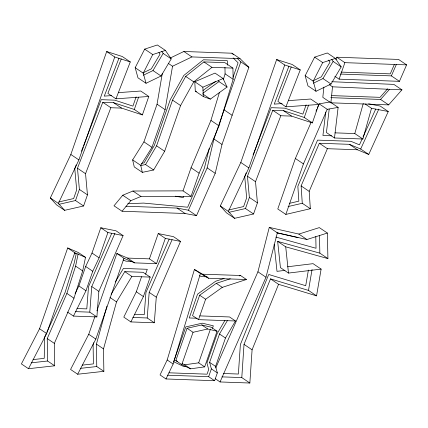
<?xml version="1.0" encoding="UTF-8"?>
<svg xmlns="http://www.w3.org/2000/svg" width="428" height="428" viewBox="0 0 428 428"><rect width="100%" height="100%" fill="white"/><g stroke="black" fill="none" stroke-linecap="round" stroke-linejoin="round"><path stroke-width="0.64" d="M270.496 278.869L278.558 284.31L252.087 349.81L249.85 383.023L241.788 377.582L244.024 344.363L270.496 278.869L308.492 290.414L316.554 295.855L321.123 269.105L313.055 263.664L287.605 266.767M75.098 293.619L78.886 285.952L85.664 266.473L91.999 253.039L100.799 227.755L116.004 230.804L123.098 235.593L98.852 291.35L96.883 316.934L89.789 312.146L91.758 286.562L114.939 233.255M96.867 310.931L116.865 253.494L127.581 258.084L149.42 258.865L158.226 233.581L173.431 236.631L180.525 241.419L156.279 297.176L154.31 322.765L147.211 317.972L149.185 292.388L172.099 239.691M323.862 87.141L322.824 97.37L330.887 102.811L388.645 104.887L401.94 89.848L393.878 84.407L331.786 81.705M330.887 102.811L332.508 86.825L329.282 84.648M325.729 112.018L322.931 135.494L331.62 135.804M329.212 109.108L326.42 132.546L334.487 137.987L362.869 139.004L371.509 108.295L365.057 103.94M334.487 137.987L338.131 107.391L330.068 101.95L319.165 103.87L317.314 108.118M191.081 196.308L183.018 190.867L132.915 191.022L122.745 195.232L113.998 205.804L122.06 211.245L130.813 200.673L140.978 196.463L191.081 196.308L199.127 173.201L219.002 125.843L233.148 79.292L232.923 68.1L211.946 67.346L193.772 81.86L180.573 105.539L164.646 151.271L153.62 169.996L142.321 172.361L134.258 166.92L132.648 159.911L143.936 141.866L157.049 104.218L162.33 73.295M142.321 172.361L140.716 165.358L151.999 147.312L165.112 109.659L172.527 66.238L191.926 56.924L240.033 58.652L248.871 67.298L222.004 144.45L215.22 173.319L196.5 215.653L185.094 213.508L122.06 211.245M308.39 270.073L305.72 285.711L268.714 274.471L240.365 344.599L238.385 374.035L223.475 373.5M308.492 290.414L312.055 269.538M54.688 365.801L28.494 368.706L21.4 363.912L39.558 328.752L67.694 247.962L78.41 252.552L85.504 257.34L82.695 270.903L73.969 298.198L54.34 343.374L54.688 365.801L47.594 361.007L47.246 338.585L66.875 293.41L75.596 266.114L78.142 253.841M125.939 206.232L177.031 208.067L188.432 210.212L207.157 167.878L213.941 139.009L240.809 61.851L237.091 58.213M209.276 148.222L204.375 168.252L187.657 207.216L143.589 203.086L127.753 203.712M215.755 367.941L257.929 271.801L269.276 227.38L298.856 234.073L306.919 239.514L327.377 233.051L327.912 258.587L285.717 246.828L277.654 241.387L280.426 267.639L288.488 273.08L321.123 269.105M215.22 378.689L220.056 381.953L265.991 277.242L277.339 232.821L269.276 227.38M93.636 342.737L93.106 344.658L93.406 363.891L82.224 365.127M141.561 276.702L136.307 291.778L123.794 317.132L130.888 321.926L143.407 296.567L150.185 277.093L131.867 276.435L116.518 301.9L103.512 348.906L103.865 371.327L96.765 366.539L96.418 344.112L106.925 306.122M362.869 139.004L354.807 133.563L363.265 103.49M199.806 315.891L229.526 316.961L235.491 320.984L225.46 338.024L215.578 366.395L217.338 372.906L214.621 380.711L166.011 378.967L160.04 374.939L167.177 359.98L194.43 269.496L202.621 274.214L208.586 278.243L246.432 279.5L240.466 275.477L202.621 274.214M166.011 378.967L173.142 364.003L200.4 273.519L194.43 269.496M183.018 190.867L191.065 167.76L210.934 120.402L219.468 92.346M223.341 79.592L225.085 73.851L224.951 67.266M183.708 196.356L183.275 197.602L175.405 196.19M118.401 92.635L140.737 91.025L148.8 96.466L142.38 114.913L121.6 108.107L110.857 107.722L85.541 173.688L87.462 194.863L83.588 205.98L64.617 210.33L56.555 204.884L50.327 197.971L70.834 154.471L106.679 51.547L122.215 56.48L130.278 61.921L115.951 98.831L107.888 93.39L121.258 58.936M64.617 210.33L58.395 203.418L78.896 159.917L114.741 56.988L106.679 51.547M59.08 204.306L75.526 200.539L79.394 189.422L77.479 168.247L102.795 102.281L113.538 102.667L134.312 109.466L142.38 114.913M28.494 368.706L46.657 333.54L74.788 252.75L67.694 247.962M136.152 96.835L132.921 106.112L114.736 100.163L101.233 99.676L83.588 145.654M134.312 109.466L138.597 97.172M67.458 312.044L73.461 316.094L85.98 290.74L92.764 271.266L99.093 257.827L107.899 232.543L100.799 227.755M103.865 371.327L77.666 374.238L70.572 369.444L88.735 334.284L94.888 316.613M140.534 165.604L145.557 164.555L156.584 145.83L172.511 100.099L185.704 76.414L203.883 61.905L224.861 62.654L232.923 68.1M77.666 374.238L95.829 339.072L123.965 258.282L116.865 253.494M145.579 274.236L147.296 269.303L123.408 268.447L115.228 282.02M123.965 258.282L134.681 262.872L156.52 263.653L165.32 238.369L158.226 233.581M233.041 77.291L238.096 62.772L233.132 57.908M288.37 100.633L310.707 99.023L318.769 104.469L312.349 122.911L291.57 116.111L280.827 115.726L255.511 181.691L257.431 202.861L253.558 213.984L234.587 218.328L226.524 212.887L220.297 205.975L240.804 162.474L276.649 59.546L292.185 64.478L300.247 69.919L285.92 106.834L277.858 101.393L291.227 66.939M175.812 360.595L187.068 328.265L201.77 324.964L211.1 327.195L217.066 331.224L204.654 366.871L190.594 368.824L181.777 364.619L175.812 360.595L177.577 361.435M230.296 278.789L216.306 283.336L199.657 295.218L192.547 315.634L198.512 319.657L235.491 320.984M234.587 218.328L228.365 211.416L248.866 167.915L284.711 64.986L276.649 59.546M181.777 364.619L193.039 332.294L207.735 328.993L217.066 331.224M198.512 319.657L205.622 299.242L222.276 287.365L246.432 279.5M229.05 212.309L245.495 208.538L249.364 197.42L247.448 176.25L272.764 110.285L283.507 110.67L304.281 117.47L312.349 122.911M182.28 363.677L184.629 364.795L198.683 362.842L210.442 329.073M212.475 328.308L213.337 325.82L202.31 323.183L185.784 326.89L173.656 361.724L183.842 366.582L185.773 366.315M167.369 375.201L208.655 376.683L211.373 368.877L209.613 362.372L219.494 333.995L227.519 320.363M306.122 104.839L302.89 114.116L284.706 108.161L271.202 107.679L253.082 154.899M304.281 117.47L308.567 105.176M311.231 122.071L295.368 158.472L277.777 208.971L285.84 214.417L310.332 208.709L309.182 191.364L327.388 148.693L357.439 149.768L368.743 154.454L388.266 111.505L380.203 106.058L368.604 103.838M335.959 59.658L336.809 57.213L398.538 59.428L406.6 64.869L399.442 81.331L339.12 79.169L334.819 76.264M285.84 214.417L303.431 163.913L327.227 109.311L338.131 107.391M339.12 79.169L344.872 62.654L406.6 64.869M76.195 164.914L74.766 168.643L76.687 189.855L73.653 198.555L58.706 201.984M81.443 151.245L83.112 146.895M246.164 172.917L244.736 176.641L246.656 197.859L243.623 206.558L228.675 209.982M118.931 58.32L104.261 96.118L111.515 95.599M288.9 66.324L274.23 104.122L282.143 103.549M310.332 208.709L302.27 203.268L301.119 185.923L319.325 143.252L349.376 144.327L360.681 149.014L368.743 154.454M111.729 233.314L88.5 286.728L86.793 308.893L76.954 308.54M169.156 239.14L145.927 292.554L144.22 314.719L134.381 314.366M315.992 111.152L316.784 109.333M394.418 64.296L390.256 73.867L341.02 72.102M340.34 74.06L391.379 75.89L396.414 64.302M362.216 138.795L359.461 144.846L350.928 141.31L317.56 140.117L297.856 186.303L298.84 201.16L289.264 203.391M363.04 136.976L375.698 109.124M360.681 149.014L378.828 109.087M46.288 333.508L44.624 337.136L44.234 358.359L33.052 359.6M46.839 332.305L65.104 292.404L74.237 262.915L76.195 253.954L74.424 253.199M135.178 67.715L144.675 49.124L157.354 44.977L165.417 50.418L171.216 58.877L161.051 76.007L146.039 83.278L137.976 77.837L135.178 67.715L143.241 73.156L146.039 83.278M143.241 73.156L152.737 54.57L165.417 50.418M305.148 75.719L314.644 57.127L327.324 52.976L335.386 58.422L341.186 66.875L331.021 84.011L316.008 91.282L307.946 85.841L305.148 75.719L313.21 81.159L316.008 91.282M313.21 81.159L322.707 62.568L335.386 58.422M224.935 320.417L217.162 333.626L206.938 362.976L208.698 369.482L207.066 374.174L168.99 372.809M143.38 75.221L152.989 70.567L163.154 53.436L161.704 51.317M313.35 83.219L322.958 78.57L333.123 61.434L331.673 59.321M111.125 294.282L124.773 271.646L143.091 272.304L150.185 277.093M387.57 88.826L380.043 97.338L331.775 95.605M330.791 97.654L380.583 99.44L389.592 89.254M202.92 90.538L215.648 81.347M202.84 93.277L219.013 81.593L227.075 87.039L210.367 99.109L203.354 96.594L195.291 91.153L194.783 81.759L215.011 73.092L223.074 78.533L227.075 87.039M142.979 72.91L151.298 68.881L160.024 54.174L158.959 52.617M312.948 80.908L321.268 76.879L329.993 62.172L328.57 60.097M170.344 57.973L183.863 51.483L231.971 53.211L240.033 58.652M194.783 81.759L202.851 87.2L223.074 78.533M224.138 278.468L215.648 281.233L197.57 294.127L189.267 317.967L197.201 318.25M239.193 275.889L240.466 275.477M298.856 234.073L319.315 227.61L327.377 233.051M288.092 206.569L302.27 203.268M141.508 163.389L144.097 162.843L154.294 145.531L170.21 99.831L183.783 75.472L203.439 59.781L227.3 60.637L227.396 65.163M284.962 270.373L277.002 271.347L274.145 244.286M31.223 362.826L47.594 361.007M80.394 368.358L96.765 366.539M115.951 98.831L148.8 96.466M285.92 106.834L318.769 104.469M207.232 276.82L201.251 276.622L199.592 275.659M335.006 132.851L354.807 133.563M131.861 261.385L125.982 261.171L123.093 259.935M75.472 311.632L89.789 312.146M132.899 317.458L147.211 317.972M73.461 316.094L96.883 316.934M130.888 321.926L154.31 322.765M221.923 376.87L241.788 377.582M220.056 381.953L249.85 383.023M332.508 86.825L401.94 89.848M371.509 108.295L388.266 111.505M165.267 238.359L180.525 241.419M107.845 232.532L123.098 235.593M277.339 232.821L306.919 239.514M276.863 232.805L298.011 237.594M275.862 237.075L316.03 248.272L315.784 236.561M277.654 241.387L319.85 253.146L327.912 258.587M278.558 284.31L316.554 295.855M284.679 64.981L300.247 69.919M114.709 56.983L130.278 61.921M195.291 91.153L196.457 91.571M74.788 252.75L85.504 257.34M200.4 273.519L208.586 278.243M391.379 75.89L399.442 81.331M336.809 57.213L344.872 62.654M333.123 61.434L341.186 66.875M380.583 99.44L388.645 104.887M314.644 57.127L322.707 62.568M322.958 78.57L331.021 84.011M319.165 103.87L327.227 109.311M240.809 61.851L248.871 67.298M349.376 144.327L357.439 149.768M283.507 110.67L291.57 116.111M225.085 73.851L233.148 79.292M203.883 61.905L211.946 67.346M272.764 110.285L280.827 115.726M183.863 51.483L191.926 56.924M319.325 143.252L327.388 148.693M163.154 53.436L171.216 58.877M168.225 63.333L172.527 66.238M185.704 76.414L193.772 81.86M144.675 49.124L152.737 54.57M202.84 94.026L210.367 99.109M224.09 109.862L232.153 115.303M295.368 158.472L303.431 163.913M152.989 70.567L161.051 76.007M210.934 120.402L219.002 125.843M301.119 185.923L309.182 191.364M172.511 100.099L180.573 105.539M213.941 139.009L222.004 144.45M157.049 104.218L165.112 109.659M240.804 162.474L248.866 167.915M247.448 176.25L255.511 181.691M113.538 102.667L121.6 108.107M207.157 167.878L215.22 173.319M249.364 197.42L257.431 202.861M102.795 102.281L110.857 107.722M191.065 167.76L199.127 173.201M156.584 145.83L164.646 151.271M245.495 208.538L253.558 213.984M143.936 141.866L151.999 147.312M220.297 205.975L228.365 211.416M145.557 164.555L153.62 169.996M132.648 159.911L140.716 165.358M188.432 210.212L196.5 215.653M177.031 208.067L185.094 213.508M257.929 271.801L265.991 277.242M132.915 191.022L140.978 196.463M70.834 154.471L78.896 159.917M122.745 195.232L130.813 200.673M77.479 168.247L85.541 173.688M79.394 189.422L87.462 194.863M216.306 283.336L222.276 287.365M75.526 200.539L83.588 205.98M149.42 258.865L156.52 263.653M199.657 295.218L205.622 299.242M50.327 197.971L58.395 203.418M127.581 258.084L134.681 262.872M244.024 344.363L252.087 349.81M219.494 333.995L225.46 338.024M124.773 271.646L131.867 276.435M201.77 324.964L207.735 328.993M91.999 253.039L99.093 257.827M149.185 292.388L156.279 297.176M136.307 291.778L143.407 296.567M187.068 328.265L193.039 332.294M85.664 266.473L92.764 271.266M75.596 266.114L82.695 270.903M209.613 362.372L215.578 366.395M109.964 297.476L116.518 301.9M91.758 286.562L98.852 291.35M211.373 368.877L217.338 372.906M198.683 362.842L204.654 366.871M78.886 285.952L85.98 290.74M208.655 376.683L214.621 380.711M184.629 364.795L190.594 368.824M167.177 359.98L173.142 364.003M66.875 293.41L73.969 298.198M88.735 334.284L95.829 339.072M96.418 344.112L103.512 348.906M39.558 328.752L46.657 333.54M47.246 338.585L54.34 343.374M231.971 53.211L233.367 54.575M218.478 80.464L219.013 81.593M285.717 246.828L288.488 273.08M202.851 87.2L203.354 96.594M319.481 235.464L319.85 253.146"/></g></svg>
